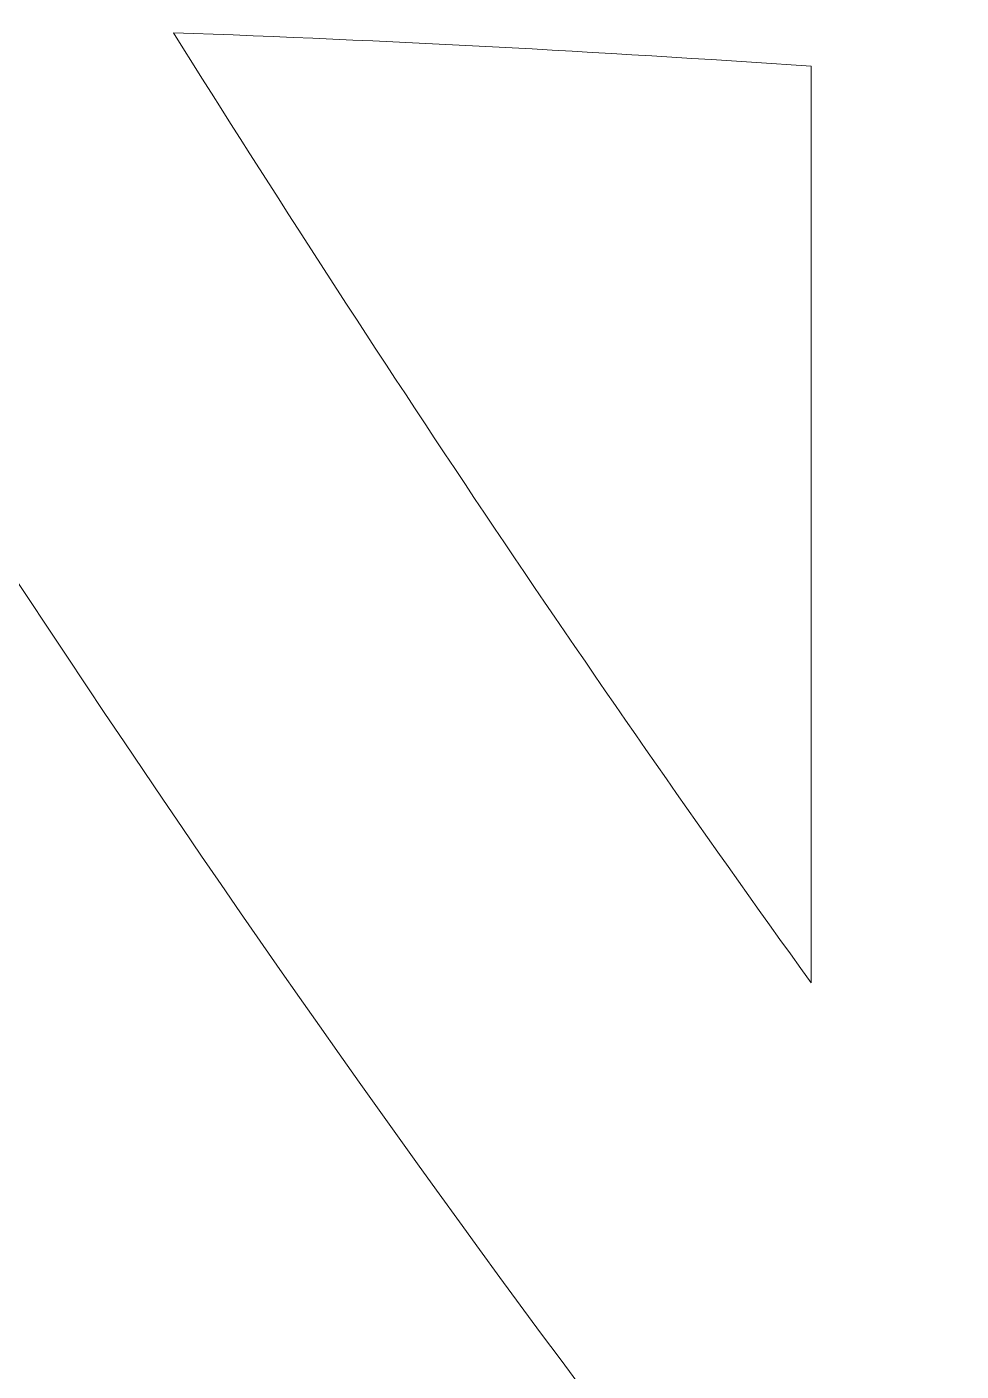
# Model space of a CAD drawing. Extents: x -703 to 2528, y -2539 to -41.
# Drawn here: x 148.43 to 160.31, y -225.15 to -208.06 of the extents above; entities that cross this region are included whole.
import ezdxf

# ---------------------------------------------------------------- set-up
doc = ezdxf.new("R2010")
doc.units = 0
doc.header["$MEASUREMENT"] = 0
doc.layers.add('Layer 1', color=7, linetype='Continuous', lineweight=0)

# ---------------------------------------------------------------- blocks, each defined once
blk = doc.blocks.new('Block_0')
at = {"layer": 'Layer 1'}
for points, knots in [([(416.635, -398.65), (412.595, -390.11), (406.465, -380.02), (398.415, -368.68), (398.415, -368.68), (285.595, -207.04), (285.595, -207.04), (285.595, -207.04), (383.105, -114.66), (383.105, -114.66), (395.685, -102.65), (402.055, -90.29), (402.055, -77.92), (402.055, -67.55), (398.215, -58.64), (390.625, -51.44), (383.065, -44.26), (373.075, -40.63), (360.935, -40.63), (351.615, -40.63), (343.995, -42.69), (338.295, -46.74), (332.855, -50.62), (326.175, -56.69), (318.455, -64.77), (318.455, -64.77), (162.405, -227.51), (162.405, -227.51), (162.405, -227.51), (162.405, -91.87), (162.405, -91.87), (162.405, -74.83), (158.405, -61.9), (150.515, -53.44), (142.585, -44.94), (132.105, -40.63), (119.365, -40.63), (106.425, -40.63), (96.025, -45), (88.455, -53.62), (80.955, -62.16), (77.155, -75.03), (77.155, -91.87), (77.155, -91.87), (77.155, -390.07), (77.155, -390.07), (77.155, -402.83), (77.435, -412.74), (77.975, -419.5), (78.545, -426.49), (80.175, -432.72), (82.875, -438.1), (86.505, -444.59), (91.725, -449.82), (98.405, -453.63), (105.065, -457.44), (112.115, -459.37), (119.365, -459.37), (131.915, -459.37), (142.345, -455.06), (150.365, -446.57), (158.355, -438.11), (162.405, -425.08), (162.405, -407.85), (162.405, -407.85), (162.405, -325.81), (162.405, -325.81), (162.405, -325.81), (226.525, -264.33), (226.525, -264.33), (226.525, -264.33), (321.185, -409.95), (321.185, -409.95), (325.025, -416.54), (329.445, -423.91), (334.335, -431.88), (339.385, -440.11), (345.655, -446.81), (352.975, -451.77), (360.395, -456.81), (370.065, -459.37), (381.725, -459.37), (394.235, -459.37), (404.305, -455.87), (411.685, -448.98), (419.095, -442.05), (422.845, -433.73), (422.845, -424.27), (422.845, -415.99), (420.755, -407.37), (416.635, -398.65)], [0, 0, 0, 0, 1, 1, 1, 2, 2, 2, 3, 3, 3, 4, 4, 4, 5, 5, 5, 6, 6, 6, 7, 7, 7, 8, 8, 8, 9, 9, 9, 10, 10, 10, 11, 11, 11, 12, 12, 12, 13, 13, 13, 14, 14, 14, 15, 15, 15, 16, 16, 16, 17, 17, 17, 18, 18, 18, 19, 19, 19, 20, 20, 20, 21, 21, 21, 22, 22, 22, 23, 23, 23, 24, 24, 24, 25, 25, 25, 26, 26, 26, 27, 27, 27, 28, 28, 28, 29, 29, 29, 30, 30, 30, 30]), ([(107.169, -187.388), (120.038, -191.632), (131.073, -199.201), (142.618, -206.073), (147.434, -214.037), (152.651, -221.888), (158.405, -229.161), (158.405, -229.161), (158.405, -234.238), (158.405, -234.238), (138.524, -219.006), (121.052, -199.986), (94.983, -196.401), (90.268, -195.752), (85.59, -196.024), (81.155, -197.033), (81.155, -197.033), (81.155, -176.517), (81.155, -176.517), (89.124, -182.107), (97.806, -184.3), (107.169, -187.388)], [0, 0, 0, 0, 1, 1, 1, 2, 2, 2, 3, 3, 3, 4, 4, 4, 5, 5, 5, 6, 6, 6, 7, 7, 7, 7]), ([(81.155, -203.087), (95.987, -200.835), (114.767, -206.94), (125.742, -215.036), (139.761, -225.377), (152.085, -237.706), (166.823, -246.821), (143.888, -242.248), (123.833, -229.755), (109.094, -210.842), (106.907, -208.037), (103.011, -211.947), (105.167, -214.713), (111.603, -222.971), (119.063, -230.003), (127.291, -235.779), (113.121, -233.363), (100.801, -226.479), (91.056, -215.707), (88.664, -213.063), (84.754, -216.953), (87.129, -219.577), (89.482, -222.178), (92.005, -224.5), (94.623, -226.659), (89.839, -226.404), (85.358, -225.227), (81.155, -223.197), (81.155, -223.197), (81.155, -203.087), (81.155, -203.087)], [0, 0, 0, 0, 1, 1, 1, 2, 2, 2, 3, 3, 3, 4, 4, 4, 5, 5, 5, 6, 6, 6, 7, 7, 7, 8, 8, 8, 9, 9, 9, 10, 10, 10, 10]), ([(158.405, -220.213), (155.57, -216.288), (152.868, -212.241), (150.295, -208.132), (150.295, -208.132), (150.295, -208.132), (150.295, -208.132), (152.998, -208.229), (155.704, -208.371), (158.405, -208.559), (158.405, -208.559), (158.405, -220.213), (158.405, -220.213)], [0, 0, 0, 0, 1, 1, 1, 2, 2, 2, 3, 3, 3, 4, 4, 4, 4])]:
    blk.add_open_spline(points, degree=3, knots=knots, dxfattribs=at)

msp = doc.modelspace()

# ---------------------------------------------------------------- block references
at = {"layer": 'Layer 1'}
msp.add_blockref('Block_0', (0, 0), dxfattribs=at)

doc.saveas('drawing.dxf')
